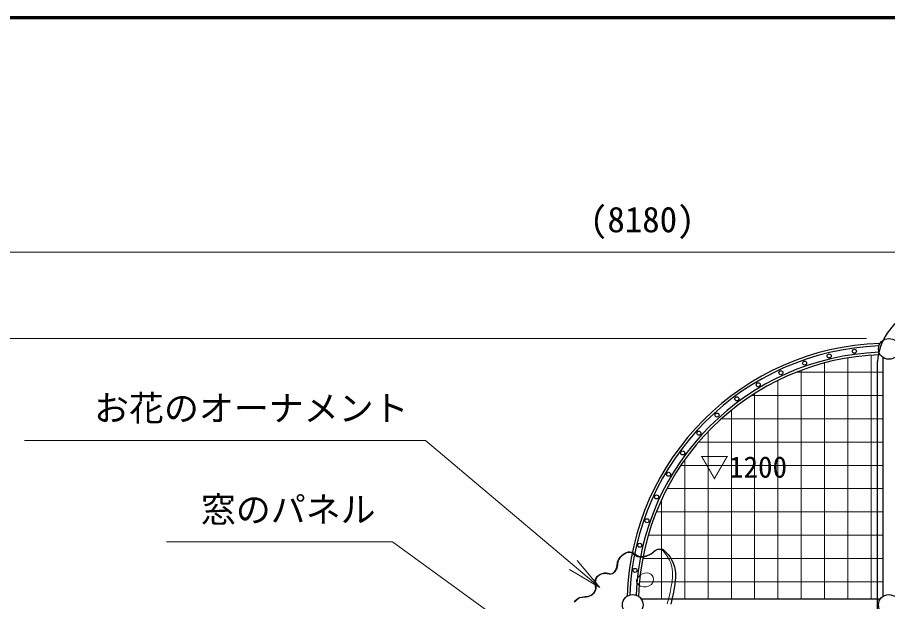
# Model space of a CAD drawing. Units: millimetres at full size, sheet at 1:60; details may follow other scales. Extents: x 900 to 24300, y 900 to 16920.
# Drawn here: x 3012 to 6749, y 14410 to 16920 of the extents above; entities that cross this region are included whole.
import ezdxf
from ezdxf.enums import TextEntityAlignment as Align

# ---------------------------------------------------------------- set-up
doc = ezdxf.new("R2010")
doc.units = ezdxf.units.MM
doc.header["$LTSCALE"] = 60
for name, color, linetype, lineweight in [('D-STR-1', 1, 'Continuous', 25), ('D-STR-3', 251, 'Continuous', 9), ('D-STR-DIM', 7, 'Continuous', 13), ('D-STR-HTXT', 7, 'Continuous', 13), ('D-STR-TXT', 7, 'Continuous', 13), ('D-TTL', 7, 'Continuous', 70)]:
    doc.layers.add(name, color=color, linetype=linetype, lineweight=lineweight)
doc.styles.add('ＭＳ ゴシック', font='')
doc.styles.get('ＭＳ ゴシック').set_extended_font_data('MS Gothic')

# ---------------------------------------------------------------- blocks, each defined once
blk = doc.blocks.new('open_arrow')
at = {"color": 0, "linetype": 'Continuous', "lineweight": -2}
blk.add_lwpolyline([(7.5, 1.25), (0, 0), (7.5, -1.25)], dxfattribs=at)

msp = doc.modelspace()

# ---------------------------------------------------------------- linework, layer by layer
at = {"layer": 'D-STR-1'}
for p, q in [((6705.43, 14368.48), (6705.5, 15441.75)), ((6729.2, 14432.6), (6729.2, 15458.85)), ((6716.86, 14420.02), (5691.54, 14420.02))]:
    msp.add_line(p, q, dxfattribs=at)
msp.add_lwpolyline([(5404.18, 14408.1), (5408.8, 14414.8), (5414.51, 14420.25), (5419.09, 14423.44), (5425.57, 14426.97), (5433.96, 14429.24), (5449.46, 14431.17), (5465.46, 14433.41), (5476.13, 14437.69), (5482.66, 14442.72), (5488.81, 14449.69), (5492.91, 14456.87), (5495.25, 14464.19), (5494.92, 14475.53), (5492.79, 14493.22), (5492.9, 14499.62), (5494.5, 14505.9), (5497.59, 14512.39), (5501.15, 14517.51), (5506.76, 14522.7), (5513.46, 14526.97), (5523.27, 14530.93), (5533.42, 14533.07), (5539.94, 14533.04), (5547.79, 14532.11), (5556.7, 14529.25), (5560.6, 14529.46), (5567.07, 14531.3), (5573.29, 14535.09), (5576.68, 14537.98), (5580.47, 14542.87), (5583.73, 14550.12), (5585.81, 14557.53), (5587.75, 14566.92), (5588.91, 14576.28), (5589.28, 14579.12), (5592.86, 14589.09), (5595.8, 14594.3), (5599.66, 14600.23), (5603.05, 14604.04), (5609.69, 14610.61), (5618.77, 14616.8), (5627.16, 14620.63), (5636, 14623.05), (5642.45, 14623.29), (5649.64, 14622.7), (5656.74, 14619.93), (5661.08, 14617.33), (5665.74, 14613.15), (5670.34, 14609.27), (5679.2, 14604.92), (5688.39, 14603.03), (5697.35, 14602.96), (5707.16, 14604.59), (5715.94, 14607.29), (5726.01, 14611.95), (5734.6, 14617.19), (5741.99, 14622.68), (5747.84, 14627.5), (5754.15, 14631.43), (5762.51, 14634.81), (5768.23, 14635.76), (5775.9, 14635.97), (5784.33, 14633.64), (5789.65, 14629.82), (5792.6, 14626.92), (5805.92, 14611.58), (5814.48, 14600.83), (5823.58, 14584.79), (5828.01, 14574.7), (5833.43, 14559.43), (5837.72, 14535.48), (5837.93, 14512.87), (5834.96, 14484.71), (5829.39, 14450.28), (5817.44, 14399.37)], dxfattribs=at)
for centre, radius in [((6754.2, 15495.72), 44.55), ((6497.87, 15465.44), 8.65), ((6605.99, 15485.69), 8.65), ((6392.32, 15434.49), 8.65), ((6290.38, 15393.16), 8.65), ((6193.08, 15341.84), 8.65), ((6101.39, 15281.07), 8.65), ((6016.23, 15211.45), 8.65), ((5938.45, 15133.66), 8.65), ((5868.83, 15048.5), 8.65), ((5808.06, 14956.81), 8.65), ((5756.75, 14859.51), 8.65), ((5715.42, 14757.57), 8.65), ((5684.47, 14652.01), 8.65), ((5664.22, 14543.89), 8.65), ((5654.2, 14395.72), 44.55), ((6754.2, 14395.72), 44.55)]:
    msp.add_circle(centre, radius, dxfattribs=at)
for centre, radius, start, end in [((6951.14, 15425.66), 246.16, 55.45301, 176.25152), ((6754.2, 14395.72), 1124.3, 91.92384, 178.07616), ((6754.2, 14395.72), 1113.6, 92.19631, 177.80369), ((6754.2, 14395.72), 1086.4, 92.22364, 177.77636), ((6754.2, 14395.72), 1075.7, 91.96683, 178.03317)]:
    msp.add_arc(centre, radius, start, end, dxfattribs=at)
at = {"layer": 'D-STR-3'}
for p, q in [((6477.88, 14895.16), (6477.88, 15435.33)), ((6577.88, 14895.16), (6577.88, 15456.87)), ((6677.88, 14895.16), (6677.88, 15468.71)), ((6377.88, 14895.16), (6377.88, 15403.45)), ((6277.88, 14895.16), (6277.88, 15360.22)), ((6356.37, 15395.16), (6477.88, 15395.16)), ((6477.88, 15395.16), (6729.2, 15395.16)), ((6164.15, 15295.16), (6477.88, 15295.16)), ((6177.88, 14895.16), (6177.88, 15304.01)), ((6477.88, 15295.16), (6729.2, 15295.16)), ((6077.88, 14895.16), (6077.88, 15232.22)), ((6034.45, 15195.16), (6477.88, 15195.16)), ((6477.88, 15195.16), (6729.2, 15195.16)), ((5977.88, 14895.16), (5977.88, 15140.34)), ((5936.93, 15095.16), (6477.88, 15095.16)), ((6477.88, 15095.16), (6729.2, 15095.16)), ((5861, 14995.16), (6477.88, 14995.16)), ((5877.88, 14895.16), (5877.88, 15019.57)), ((6477.88, 14995.16), (6729.2, 14995.16)), ((5801.47, 14895.16), (6477.88, 14895.16)), ((5877.88, 14420.02), (5877.88, 14895.16)), ((5977.88, 14420.02), (5977.88, 14895.16)), ((6077.88, 14420.02), (6077.88, 14895.16)), ((6177.88, 14420.02), (6177.88, 14895.16)), ((6277.88, 14420.02), (6277.88, 14895.16)), ((6377.88, 14420.02), (6377.88, 14895.16)), ((6477.88, 14420.02), (6477.88, 14895.16)), ((6477.88, 14895.16), (6729.2, 14895.16)), ((6577.88, 14420.02), (6577.88, 14895.16)), ((6677.88, 14420.02), (6677.88, 14895.16)), ((5777.88, 14420.02), (5777.88, 14847.3)), ((5755.41, 14795.16), (6477.88, 14795.16)), ((6477.88, 14795.16), (6729.2, 14795.16)), ((5721.01, 14695.16), (6477.88, 14695.16)), ((6477.88, 14695.16), (6729.2, 14695.16)), ((5697.15, 14595.16), (6477.88, 14595.16)), ((6477.88, 14595.16), (6729.2, 14595.16)), ((5683.1, 14495.16), (6477.88, 14495.16)), ((6477.88, 14495.16), (6729.2, 14495.16))]:
    msp.add_line(p, q, dxfattribs=at)
msp.add_lwpolyline([(5407.02, 14409.81), (5412.84, 14416.74), (5421.5, 14423.06), (5428.94, 14425.97), (5438.54, 14427.59), (5452.89, 14429.38), (5463.53, 14430.91), (5470.09, 14432.88), (5477.98, 14437.06), (5484.92, 14442.83), (5489.59, 14448.28), (5494.3, 14455.6), (5497.39, 14464.47), (5497.91, 14471.03), (5496.77, 14483.38), (5495.46, 14494.25), (5495.37, 14502.66), (5498.11, 14510.48), (5502.86, 14517.31), (5509.71, 14523.25), (5520.54, 14528.22), (5527.01, 14529.89), (5536.37, 14530.7), (5545.05, 14529.48), (5553.34, 14527.92), (5559.86, 14527.17), (5565.43, 14528.76), (5570.9, 14531.4), (5576.67, 14535.97), (5580.73, 14540.91), (5583.82, 14546.04), (5586.76, 14553.37), (5588.4, 14559.94), (5590.22, 14568.87), (5590.84, 14574.12), (5591.65, 14580.51), (5594.56, 14588.98), (5598.3, 14595.61), (5601.88, 14600.79), (5606.82, 14606), (5612.81, 14611.21), (5620.02, 14615.83), (5625.52, 14618.19), (5632.34, 14620.33), (5639.47, 14620.86), (5644.11, 14620.76), (5649.51, 14619.13), (5656.59, 14615.09), (5661.98, 14609.96), (5667.92, 14606), (5675.1, 14602.7), (5682.87, 14600.95), (5691.72, 14600.31), (5700.15, 14601), (5711.49, 14603.73), (5718.31, 14606.31), (5724.27, 14609.23), (5732.87, 14614.17), (5740.56, 14619.67), (5746.61, 14624.65), (5752.87, 14628.86), (5759.82, 14631.88), (5768.79, 14633.52), (5775.01, 14633.07), (5781.27, 14630.75), (5785.76, 14626.87), (5802.64, 14605.65), (5812.52, 14588.1), (5815.88, 14579.42), (5821.61, 14560.68), (5824.97, 14537.68), (5825.6, 14519.55), (5823.1, 14494.54), (5819.56, 14475.33), (5814.38, 14448.87), (5808.66, 14424.1), (5801.95, 14399.9)], dxfattribs=at)
msp.add_lwpolyline([(5674.85, 14511.4), (5680.23, 14518.15), (5686.68, 14523.35), (5695.82, 14528.51), (5706.8, 14532.09), (5717.07, 14532.91), (5724.13, 14531.78), (5732.27, 14528.04), (5738.31, 14521.94), (5741.95, 14514.37), (5743.27, 14505.61), (5741.79, 14495.17), (5734.21, 14482.79), (5721.87, 14476.21), (5710.77, 14473.54), (5700.1, 14473.24), (5687.11, 14476.41), (5681.02, 14480.27), (5675.59, 14486.08), (5671.71, 14492.4), (5670.67, 14496.12), (5670.66, 14500.12), (5671.97, 14505.51)], close=True, dxfattribs=at)
at = {"layer": 'D-STR-DIM'}
for p, q in [((1605.2, 15910.91), (9785.2, 15910.91)), ((6658.2, 15540.27), (1194.68, 15540.27))]:
    msp.add_line(p, q, dxfattribs=at)
at = {"layer": 'D-STR-HTXT'}
for points in [[(5513.6, 14470.98), (4764.77, 15102.27), (4744.77, 15102.27), (3041.67, 15102.27), (3893.22, 15102.27)], [(5651.95, 13917.85), (4623.31, 14666.72), (4603.31, 14666.72), (3652.01, 14666.72), (4127.66, 14666.72)]]:
    msp.add_lwpolyline(points, dxfattribs=at)
at = {"layer": 'D-TTL'}
msp.add_lwpolyline([(900, 900), (900, 16920), (24300, 16920), (24300, 900)], close=True, dxfattribs=at)

# ---------------------------------------------------------------- block references
at = {"layer": 'D-STR-HTXT', "xscale": 20, "yscale": 20, "rotation": 139.9}
msp.add_blockref('open_arrow', (5513.6, 14470.98), dxfattribs=at)

# ---------------------------------------------------------------- texts
at = {"layer": 'D-STR-DIM', "style": 'ＭＳ ゴシック'}
msp.add_text('(8180)', height=110, dxfattribs=at).set_placement((5695.2, 16051.74), align=Align.MIDDLE_CENTER)
at = {"layer": 'D-STR-HTXT', "style": 'ＭＳ ゴシック'}
for s, p in [('お花のオーナメント', (4691.5, 15240.82)), ('窓のパネル', (4550.05, 14805.64))]:
    msp.add_text(s, height=110, dxfattribs=at).set_placement(p, align=Align.MIDDLE_RIGHT)
at = {"layer": 'D-STR-TXT', "style": 'ＭＳ ゴシック'}
msp.add_text('▽1200', height=91.64, dxfattribs=at).set_placement((5942.68, 14914.82), align=Align.BOTTOM_LEFT)

doc.saveas('drawing.dxf')
